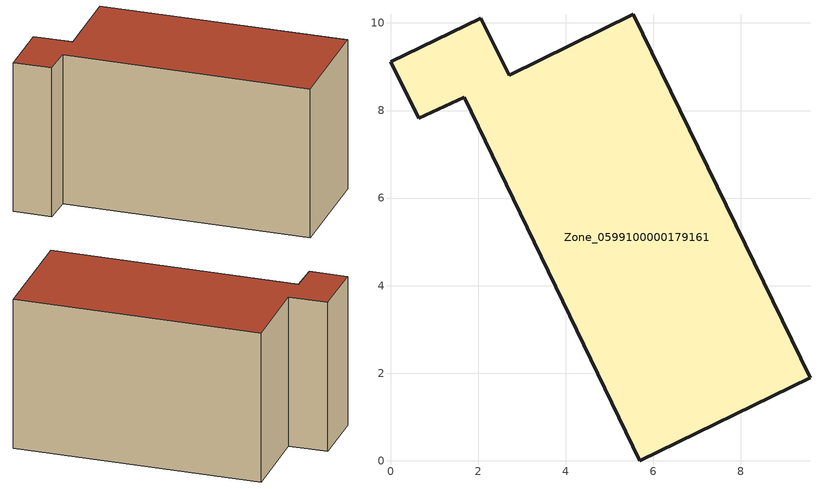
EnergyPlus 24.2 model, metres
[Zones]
Zone_0599100000179161
 floor ground (C_G): 1.69,8.31 0.64,7.82 0,9.11 2.06,10.11 2.71,8.8 5.54,10.2 9.58,1.9 5.69,0 z0
 wall outside (C_F): 2.71,8.8 2.06,10.11 0,9.11 0.64,7.82 1.69,8.31 5.69,0 9.58,1.9 5.54,10.2 2.71,8.8 z0:5.8
 roof outside (C_R): 9.58,1.9 5.54,10.2 2.71,8.8 2.06,10.11 0,9.11 0.64,7.82 1.69,8.31 5.69,0 z5.8
[BUILDING]
Pand.0599100000179161: North Axis=0; Terrain=City; Loads Convergence Tolerance Value=0.04; Temperature Convergence Tolerance Value=0.4; Solar Distribution=FullExterior; Maximum Number of Warmup Days=25; Minimum Number of Warmup Days=1
[Site:Location]
Rotterdam.The.Hague.AP_ZH_NLD Design_Conditions: Latitude=51.96; Longitude=4.45; Time Zone=1; Elevation=-4.5
[SITE:GROUNDTEMPERATURE:BUILDINGSURFACE]
18, 18, 18, 18, 18, 18, 18, 18, 18, 18, 18, 18
[MATERIAL] Thermal Absorptance=0.9; Solar Absorptance=0.7; Visible Absorptance=0.7
Name | Roughness | Thickness | Conductivity | Density | Specific Heat
G.TI.1946-1964 | MediumSmooth | 0.15 | 1 | 540 | 1210
F.TI.1946-1964 | Rough | 0.3 | 0.857143 | 1920 | 840
R.TI.1946-1964 | MediumRough | 0.2 | 0.277778 | 1500 | 1000
[CONSTRUCTION]
C_G: G.TI.1946-1964
C_F: F.TI.1946-1964
C_R: R.TI.1946-1964
[ZONE]
Zone_0599100000179161: Type=1; Multiplier=1; Ceiling Height=Autocalculate; Volume=Autocalculate; Floor Area=autocalculate; Part of Total Floor Area=Yes
[ZONEINFILTRATION:DESIGNFLOWRATE]
Infil_Zone_0599100000179161: Zone or ZoneList or Space or SpaceList=Zone_0599100000179161; Schedule=AlwaysOn; Design Flow Rate Calculation Method=Flow/Area; Flow Rate per Floor Area=0.003; Constant Term Coefficient=1; Temperature Term Coefficient=0; Velocity Term Coefficient=0; Velocity Squared Term Coefficient=0
[HVACTEMPLATE:ZONE:IDEALLOADSAIRSYSTEM]
Zone_0599100000179161: Maximum Heating Supply Air Temperature=50; Minimum Cooling Supply Air Temperature=13; Maximum Heating Supply Air Humidity Ratio=0.0156; Minimum Cooling Supply Air Humidity Ratio=0.0077; Heating Limit=NoLimit; Cooling Limit=NoLimit; Dehumidification Control Type=ConstantSensibleHeatRatio; Cooling Sensible Heat Ratio=0.7; Dehumidification Setpoint=60; Humidification Control Type=None; Humidification Setpoint=30; Outdoor Air Method=None; Outdoor Air Flow Rate per Person=0.00944; Outdoor Air Flow Rate per Zone Floor Area=0; Outdoor Air Flow Rate per Zone=0; Demand Controlled Ventilation Type=None; Outdoor Air Economizer Type=NoEconomizer; Heat Recovery Type=None; Sensible Heat Recovery Effectiveness=0.7; Latent Heat Recovery Effectiveness=0.65
[ZONECONTROL:THERMOSTAT]
ThermostatControl_Zone_0599100000179161: Zone or ZoneList=Zone_0599100000179161; Control Type Schedule=DualSetpointControlType; Control 1=Thermostat_Zone_0599100000179161; Temperature Difference Between Cutout And Setpoint=0
[THERMOSTATSETPOINT:DUALSETPOINT]
Thermostat_Zone_0599100000179161: Heating Setpoint Temperature Schedule=HeatingSetpoint_Zone_0599100000179161; Cooling Setpoint Temperature Schedule=CoolingSetpoint_Zone_0599100000179161
[SCHEDULE:COMPACT]
HeatingSetpoint_Zone_0599100000179161: Through: 12/31, For: AllDays, Until: 24:00, 21
CoolingSetpoint_Zone_0599100000179161: Through: 12/31, For: AllDays, Until: 24:00, 24
DualSetpointControlType: Through: 12/31, For: AllDays, Until: 24:00, 4
AlwaysOn: Through: 12/31, For: AllDays, Until: 24:00, 1
